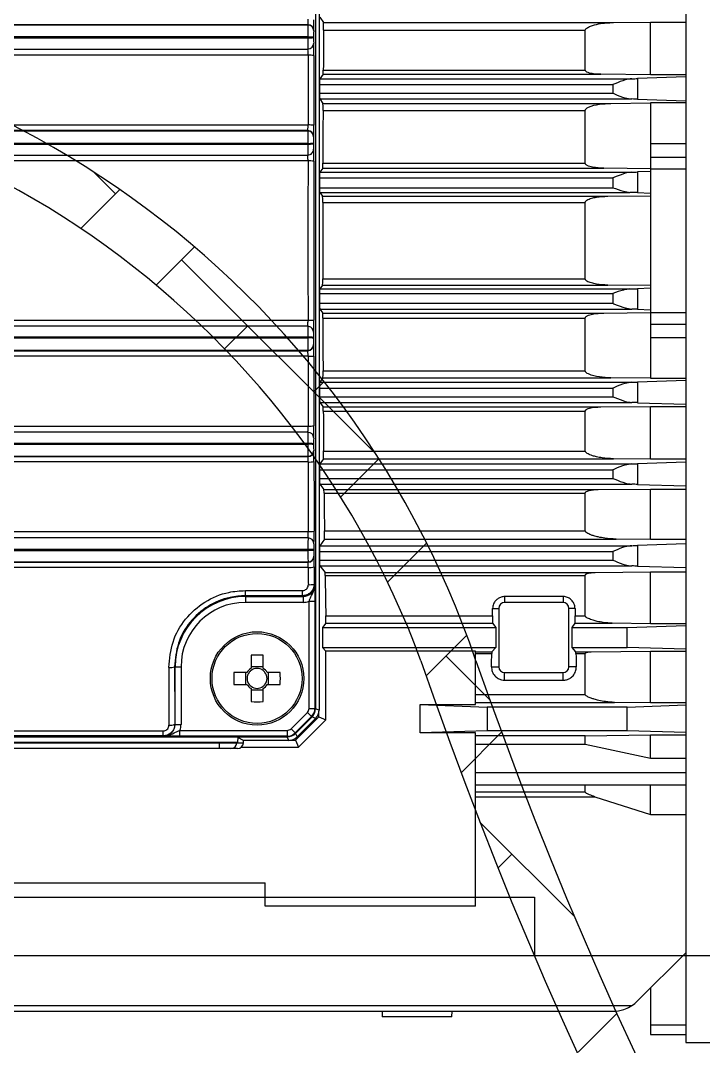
# Model space of a CAD drawing. Header units: centimetres. Extents: x 470464 to 524273, y 49611 to 59074.
# Drawn here: x 504131.69 to 504137.54, y 50554.76 to 50563.55 of the extents above; entities that cross this region are included whole.
import ezdxf

# ---------------------------------------------------------------- set-up
doc = ezdxf.new("R2010")
doc.units = ezdxf.units.CM
doc.header["$MEASUREMENT"] = 0
doc.layers.add('S-COLS-CONC', color=4, linetype='Continuous', lineweight=40)
doc.layers.add('vinç', color=7, linetype='Continuous')

# ---------------------------------------------------------------- blocks, each defined once
blk = doc.blocks.new('tyrhjutry5wjtuydhtsr')
at = {"color": 2, "linetype": 'Continuous', "lineweight": 25}
for p, q in [((71822.8683, 30599.972), (71822.8683, 30586.232)), ((71819.7289, 30597.1232), (71819.7289, 30589.0808)), ((71819.6983, 30597.1106), (71819.6983, 30589.0934)), ((71819.6987, 30597.1108), (71819.6987, 30589.0933)), ((71819.7348, 30595.0152), (71819.767, 30594.9701)), ((71819.6339, 30594.9516), (71811.2627, 30594.9516)), ((71811.2632, 30594.9497), (71819.6335, 30594.9497)), ((71819.6335, 30594.9497), (71819.6339, 30594.9516)), ((71819.767, 30594.9701), (71822.2497, 30594.9701)), ((71822.2497, 30594.9701), (71822.5683, 30594.9734)), ((71822.5683, 30594.9734), (71822.8683, 30594.9734)), ((71822.5683, 30594.5226), (71822.5683, 30594.9734)), ((71819.6326, 30594.8465), (71811.264, 30594.8465)), ((71811.264, 30594.8396), (71819.6326, 30594.8396)), ((71819.6326, 30594.8396), (71819.6326, 30594.8465)), ((71819.6826, 30594.8482), (71819.6826, 30594.8414)), ((71819.6839, 30594.9017), (71819.6834, 30594.8998)), ((71819.7682, 30594.904), (71822.0085, 30594.904)), ((71822.0085, 30594.5635), (71822.0085, 30594.904)), ((71811.2631, 30594.7432), (71819.6335, 30594.7432)), ((71819.6352, 30594.6901), (71811.2614, 30594.6901)), ((71819.7643, 30594.5266), (71819.7348, 30594.4886)), ((71819.7348, 30594.4886), (71822.4073, 30594.4886)), ((71819.7643, 30594.5266), (71822.1409, 30594.5266)), ((71819.7655, 30594.5635), (71822.0085, 30594.5635)), ((71822.5683, 30594.5226), (71822.1409, 30594.5266)), ((71822.8683, 30594.5039), (71822.4562, 30594.49)), ((71822.4562, 30594.49), (71822.4562, 30594.3138)), ((71822.8683, 30594.5226), (71822.5683, 30594.5226)), ((71819.7335, 30594.4387), (71819.7335, 30594.3652)), ((71819.7335, 30594.4387), (71822.244, 30594.4387)), ((71822.244, 30594.4387), (71822.244, 30594.3652)), ((71819.7335, 30594.3652), (71822.244, 30594.3652)), ((71819.7348, 30594.3153), (71819.7621, 30594.2776)), ((71819.7348, 30594.3153), (71822.4071, 30594.3153)), ((71822.4562, 30594.3138), (71822.8683, 30594.299)), ((71819.7621, 30594.2776), (71822.2266, 30594.2776)), ((71819.7633, 30594.2177), (71822.0085, 30594.2177)), ((71822.0085, 30593.766), (71822.0085, 30594.2177)), ((71822.2266, 30594.2776), (71822.5683, 30594.281)), ((71822.8683, 30594.2814), (71822.5683, 30594.2814)), ((71822.5683, 30594.2814), (71822.5683, 30593.9327)), ((71811.262, 30594.0925), (71819.6347, 30594.0925)), ((71819.6331, 30594.0446), (71811.2635, 30594.0446)), ((71811.264, 30594.0418), (71819.6326, 30594.0418)), ((71819.6326, 30594.0418), (71819.6331, 30594.0446)), ((71819.6831, 30593.9949), (71819.6826, 30593.9921)), ((71819.6319, 30593.9354), (71811.2648, 30593.9354)), ((71811.2648, 30593.9285), (71819.6319, 30593.9285)), ((71819.6319, 30593.9285), (71819.6319, 30593.9354)), ((71819.6818, 30593.9389), (71819.6819, 30593.932)), ((71822.5683, 30593.9327), (71822.5683, 30593.8166)), ((71822.5683, 30593.9327), (71822.8683, 30593.9327)), ((71819.6345, 30593.7842), (71811.2621, 30593.7842)), ((71811.2639, 30593.8355), (71819.6327, 30593.8355)), ((71822.5683, 30593.8166), (71822.5683, 30593.7181)), ((71822.5683, 30593.8166), (71822.8683, 30593.8166)), ((71819.7602, 30593.722), (71819.7348, 30593.6887)), ((71819.7348, 30593.6887), (71822.4073, 30593.6887)), ((71819.7602, 30593.722), (71822.1673, 30593.722)), ((71819.7614, 30593.766), (71822.0085, 30593.766)), ((71822.5683, 30593.7183), (71822.1673, 30593.722)), ((71822.5683, 30593.6939), (71822.4562, 30593.69)), ((71822.4562, 30593.69), (71822.4562, 30593.5139)), ((71822.5683, 30593.7181), (71822.5683, 30592.4859)), ((71822.5683, 30593.7181), (71822.8683, 30593.7181)), ((71819.7335, 30593.6387), (71819.7335, 30593.5556)), ((71819.7335, 30593.6387), (71822.244, 30593.6387)), ((71822.244, 30593.6387), (71822.244, 30593.5556)), ((71819.7335, 30593.5556), (71822.244, 30593.5556)), ((71819.7346, 30593.5156), (71819.7594, 30593.4821)), ((71819.7346, 30593.5156), (71822.3912, 30593.5156)), ((71822.4562, 30593.5139), (71822.5683, 30593.5099)), ((71819.7594, 30593.4821), (71822.2003, 30593.4821)), ((71819.7606, 30593.4292), (71822.0085, 30593.4292)), ((71822.0085, 30592.7748), (71822.0085, 30593.4292)), ((71822.2003, 30593.4821), (71822.5683, 30593.4856)), ((71819.7594, 30592.7219), (71819.7346, 30592.6884)), ((71819.7594, 30592.7219), (71822.2003, 30592.7219)), ((71819.7606, 30592.7748), (71822.0085, 30592.7748)), ((71822.5683, 30592.7184), (71822.2003, 30592.7219)), ((71819.7335, 30592.6484), (71819.7335, 30592.5653)), ((71819.7335, 30592.6484), (71822.244, 30592.6484)), ((71819.7346, 30592.6884), (71822.3912, 30592.6884)), ((71822.244, 30592.6484), (71822.244, 30592.5653)), ((71822.5683, 30592.6941), (71822.4562, 30592.6901)), ((71822.4562, 30592.6901), (71822.4562, 30592.514)), ((71819.7335, 30592.5653), (71822.244, 30592.5653)), ((71819.7348, 30592.5153), (71819.7602, 30592.482)), ((71819.7348, 30592.5153), (71822.4073, 30592.5153)), ((71819.7602, 30592.482), (71822.1673, 30592.482)), ((71822.1673, 30592.482), (71822.5683, 30592.4857)), ((71822.4562, 30592.514), (71822.5683, 30592.5101)), ((71822.5683, 30592.4859), (71822.8683, 30592.4859)), ((71822.5683, 30592.4859), (71822.5683, 30592.3874)), ((71811.2621, 30592.4198), (71819.6345, 30592.4198)), ((71819.7614, 30592.438), (71822.0085, 30592.438)), ((71822.0085, 30591.9864), (71822.0085, 30592.438)), ((71822.5683, 30592.3874), (71822.8683, 30592.3874)), ((71822.5683, 30592.3874), (71822.5683, 30592.2714)), ((71819.6327, 30592.3685), (71811.2639, 30592.3685)), ((71819.6424, 30592.3676), (71819.6327, 30592.3685)), ((71819.6319, 30592.2755), (71811.2648, 30592.2755)), ((71811.2648, 30592.2686), (71819.6319, 30592.2686)), ((71819.6319, 30592.2686), (71819.6319, 30592.2755)), ((71819.6819, 30592.272), (71819.6818, 30592.2651)), ((71819.6826, 30592.2119), (71819.6831, 30592.2091)), ((71822.5683, 30592.2714), (71822.5683, 30591.9226)), ((71822.5683, 30592.2714), (71822.8683, 30592.2714)), ((71819.6347, 30592.1116), (71811.262, 30592.1116)), ((71811.2635, 30592.1594), (71819.6331, 30592.1594)), ((71819.6326, 30592.1622), (71811.264, 30592.1622)), ((71819.6331, 30592.1594), (71819.6326, 30592.1622)), ((71819.7633, 30591.9864), (71822.0085, 30591.9864)), ((71819.7621, 30591.9264), (71819.7348, 30591.8887)), ((71819.7348, 30591.8887), (71822.4071, 30591.8887)), ((71819.7621, 30591.9264), (71822.2266, 30591.9264)), ((71822.5683, 30591.923), (71822.2266, 30591.9264)), ((71822.8683, 30591.9051), (71822.4562, 30591.8902)), ((71822.4562, 30591.8902), (71822.4562, 30591.714)), ((71822.5683, 30591.9226), (71822.8683, 30591.9226)), ((71819.7335, 30591.8388), (71819.7335, 30591.7654)), ((71819.7335, 30591.8388), (71822.244, 30591.8388)), ((71819.7335, 30591.7654), (71822.244, 30591.7654)), ((71822.244, 30591.8388), (71822.244, 30591.7654)), ((71819.7348, 30591.7154), (71819.7643, 30591.6774)), ((71819.7348, 30591.7154), (71822.4073, 30591.7154)), ((71819.7643, 30591.6774), (71822.1409, 30591.6774)), ((71822.1409, 30591.6774), (71822.5683, 30591.6815)), ((71822.4562, 30591.714), (71822.8683, 30591.7001)), ((71822.5683, 30591.6815), (71822.8683, 30591.6815)), ((71822.5683, 30591.2306), (71822.5683, 30591.6815)), ((71819.7655, 30591.6406), (71822.0085, 30591.6406)), ((71822.0085, 30591.3), (71822.0085, 30591.6406)), ((71811.2614, 30591.5139), (71819.6352, 30591.5139)), ((71819.6335, 30591.4609), (71811.2631, 30591.4609)), ((71819.6326, 30591.3644), (71811.264, 30591.3644)), ((71811.264, 30591.3575), (71819.6326, 30591.3575)), ((71819.6326, 30591.3575), (71819.6326, 30591.3644)), ((71819.6826, 30591.3627), (71819.6826, 30591.3558)), ((71811.2627, 30591.2524), (71819.6339, 30591.2524)), ((71819.6335, 30591.2543), (71811.2632, 30591.2543)), ((71819.6339, 30591.2524), (71819.6335, 30591.2543)), ((71819.6834, 30591.3042), (71819.6839, 30591.3023)), ((71819.767, 30591.2339), (71819.7348, 30591.1888)), ((71819.767, 30591.2339), (71822.2497, 30591.2339)), ((71819.7682, 30591.3), (71822.0085, 30591.3)), ((71822.5683, 30591.2306), (71822.2497, 30591.2339)), ((71822.8683, 30591.2306), (71822.5683, 30591.2306)), ((71819.6355, 30591.2062), (71811.2611, 30591.2062)), ((71819.7335, 30591.1388), (71819.7335, 30591.0654)), ((71819.7335, 30591.1388), (71822.244, 30591.1388)), ((71819.7348, 30591.1888), (71822.4071, 30591.1888)), ((71822.244, 30591.1388), (71822.244, 30591.0654)), ((71822.8683, 30591.2053), (71822.4562, 30591.1902)), ((71822.4562, 30591.1902), (71822.4562, 30591.0141)), ((71819.7335, 30591.0654), (71822.244, 30591.0654)), ((71819.7348, 30591.0154), (71819.7707, 30590.97)), ((71819.7348, 30591.0154), (71822.4074, 30591.0154)), ((71819.7707, 30590.97), (71822.1177, 30590.97)), ((71822.1177, 30590.97), (71822.5683, 30590.9744)), ((71822.4562, 30591.0141), (71822.8683, 30591.0004)), ((71822.5683, 30590.9744), (71822.8683, 30590.9744)), ((71822.5683, 30590.5421), (71822.5683, 30590.9744)), ((71819.7718, 30590.9394), (71822.0085, 30590.9394)), ((71822.0085, 30590.6176), (71822.0085, 30590.9394)), ((71819.7757, 30590.6176), (71822.0085, 30590.6176)), ((71811.2602, 30590.6099), (71819.6364, 30590.6099)), ((71819.6348, 30590.5552), (71811.2618, 30590.5552)), ((71819.7746, 30590.5453), (71819.7348, 30590.4888)), ((71819.7746, 30590.5453), (71822.2727, 30590.5453)), ((71822.5683, 30590.5421), (71822.2727, 30590.5453)), ((71822.8683, 30590.5421), (71822.5683, 30590.5421)), ((71819.634, 30590.4554), (71811.2626, 30590.4554)), ((71811.2626, 30590.4486), (71819.634, 30590.4486)), ((71819.634, 30590.4486), (71819.634, 30590.4554)), ((71819.684, 30590.4554), (71819.634, 30590.4554)), ((71819.684, 30590.4486), (71819.634, 30590.4486)), ((71819.684, 30590.4554), (71819.684, 30590.4486)), ((71819.7335, 30590.4388), (71819.7335, 30590.3654)), ((71819.7335, 30590.4388), (71822.244, 30590.4388)), ((71819.7348, 30590.4888), (71822.407, 30590.4888)), ((71822.244, 30590.4388), (71822.244, 30590.3654)), ((71822.8683, 30590.5056), (71822.4562, 30590.4903)), ((71822.4562, 30590.4903), (71822.4562, 30590.3141)), ((71819.6348, 30590.3486), (71811.2618, 30590.3486)), ((71819.6353, 30590.3477), (71819.6348, 30590.3486)), ((71819.6848, 30590.3986), (71819.6853, 30590.3977)), ((71819.7335, 30590.3654), (71822.244, 30590.3654)), ((71819.637, 30590.3031), (71811.2596, 30590.3031)), ((71811.2613, 30590.3477), (71819.6353, 30590.3477)), ((71819.7348, 30590.3154), (71819.7801, 30590.2591)), ((71819.7348, 30590.3154), (71822.4074, 30590.3154)), ((71822.0946, 30590.2591), (71822.5683, 30590.2639)), ((71822.4562, 30590.3141), (71822.8683, 30590.3007)), ((71822.5683, 30590.2639), (71822.8683, 30590.2639)), ((71822.5683, 30589.8208), (71822.5683, 30590.2639)), ((71819.7801, 30590.2591), (71822.0946, 30590.2591)), ((71819.7812, 30590.2348), (71822.0085, 30590.2348)), ((71819.0983, 30590.1048), (71819.5874, 30590.1048)), ((71819.0983, 30590.0606), (71819.0983, 30590.1048)), ((71819.5874, 30590.0606), (71819.5874, 30590.1048)), ((71819.6873, 30590.1607), (71819.6922, 30590.1533)), ((71819.5874, 30590.0606), (71819.0983, 30590.0606)), ((71819.0983, 30590.0533), (71819.0983, 30590.0606)), ((71819.0983, 30590.0533), (71819.5923, 30590.0533)), ((71819.0983, 30590.0533), (71819.0983, 30590.0033)), ((71819.5923, 30590.0033), (71819.0983, 30590.0033)), ((71819.5923, 30590.0533), (71819.5874, 30590.0606)), ((71819.5923, 30590.0533), (71819.5923, 30590.0033)), ((71819.6439, 30590.0125), (71819.6939, 30590.0125)), ((71819.6439, 30589.0952), (71819.6439, 30590.0125)), ((71819.6939, 30590.0125), (71819.6939, 30589.0952)), ((71821.3183, 30590.0532), (71821.3183, 30590.002)), ((71821.8183, 30590.0532), (71821.3183, 30590.0532)), ((71821.8183, 30590.002), (71821.3183, 30590.002)), ((71821.8183, 30590.0532), (71821.8183, 30590.002)), ((71821.2153, 30589.952), (71821.2683, 30589.952)), ((71821.2683, 30589.952), (71821.2683, 30589.452)), ((71821.8683, 30589.452), (71821.8683, 30589.952)), ((71821.9213, 30589.952), (71821.8683, 30589.952)), ((71819.7863, 30589.8248), (71819.7597, 30589.787)), ((71819.7863, 30589.8248), (71821.215, 30589.8248)), ((71819.7871, 30589.8878), (71821.2141, 30589.8878)), ((71821.215, 30589.8248), (71821.2415, 30589.787)), ((71821.8951, 30589.787), (71821.9217, 30589.8248)), ((71821.9217, 30589.8248), (71822.2396, 30589.8248)), ((71821.9225, 30589.8878), (71822.0085, 30589.8878)), ((71822.5683, 30589.8208), (71822.2396, 30589.8248)), ((71822.8683, 30589.8208), (71822.5683, 30589.8208)), ((71819.7597, 30589.787), (71819.7597, 30589.617)), ((71819.7597, 30589.787), (71821.2415, 30589.787)), ((71821.2415, 30589.787), (71821.2415, 30589.617)), ((71821.8951, 30589.617), (71821.8951, 30589.787)), ((71821.8951, 30589.787), (71822.3683, 30589.787)), ((71822.3683, 30589.787), (71822.8683, 30589.8056)), ((71822.3683, 30589.617), (71822.3683, 30589.787)), ((71819.7597, 30589.617), (71819.7885, 30589.5844)), ((71819.7597, 30589.617), (71821.2415, 30589.617)), ((71819.7885, 30588.9971), (71819.7885, 30589.5844)), ((71821.0683, 30589.5844), (71819.7885, 30589.5844)), ((71821.0683, 30589.128), (71821.0683, 30589.5844)), ((71821.0683, 30589.5797), (71821.2085, 30589.5797)), ((71821.0683, 30589.5651), (71821.2077, 30589.5651)), ((71821.2415, 30589.617), (71821.2085, 30589.5797)), ((71821.9281, 30589.5797), (71821.8951, 30589.617)), ((71821.8951, 30589.617), (71822.3683, 30589.617)), ((71821.9281, 30589.5797), (71822.06, 30589.5797)), ((71821.9289, 30589.5651), (71822.0085, 30589.5651)), ((71822.06, 30589.5797), (71822.5683, 30589.5849)), ((71822.8683, 30589.6022), (71822.3683, 30589.617)), ((71822.5683, 30589.5849), (71822.8683, 30589.5849)), ((71822.5683, 30589.1416), (71822.5683, 30589.5849)), ((71819.1468, 30589.5505), (71819.1468, 30589.4388)), ((71819.2498, 30589.4388), (71819.2498, 30589.5505)), ((71818.497, 30589.452), (71818.4919, 30589.452)), ((71818.497, 30588.9581), (71818.497, 30589.452)), ((71818.497, 30589.452), (71818.547, 30589.452)), ((71818.547, 30589.452), (71818.547, 30588.9581)), ((71819.1115, 30589.4035), (71818.9999, 30589.4035)), ((71819.1, 30589.4035), (71819.1, 30589.3005)), ((71819.2498, 30589.4503), (71819.1468, 30589.4503)), ((71819.3968, 30589.4035), (71819.2851, 30589.4035)), ((71819.2966, 30589.3005), (71819.2966, 30589.4035)), ((71821.2052, 30589.452), (71821.2683, 30589.452)), ((71821.3183, 30589.402), (71821.8183, 30589.402)), ((71821.3183, 30589.3362), (71821.3183, 30589.402)), ((71821.8183, 30589.3362), (71821.8183, 30589.402)), ((71821.9314, 30589.452), (71821.8683, 30589.452)), ((71818.9999, 30589.3005), (71819.1115, 30589.3005)), ((71819.2851, 30589.3005), (71819.3968, 30589.3005)), ((71821.3183, 30589.3362), (71821.8183, 30589.3362)), ((71819.1468, 30589.2652), (71819.1468, 30589.1536)), ((71819.1468, 30589.2537), (71819.2498, 30589.2537)), ((71819.2498, 30589.1536), (71819.2498, 30589.2652)), ((71821.0683, 30589.2136), (71822.0085, 30589.2136)), ((71820.5944, 30589.128), (71821.1683, 30589.1066)), ((71820.5944, 30588.8859), (71820.5944, 30589.128)), ((71820.5944, 30589.128), (71821.0683, 30589.128)), ((71821.0683, 30589.1458), (71822.2581, 30589.1458)), ((71822.5683, 30589.1416), (71822.2581, 30589.1458)), ((71822.3683, 30589.1066), (71822.8683, 30589.1252)), ((71822.8683, 30589.1416), (71822.5683, 30589.1416)), ((71819.4904, 30588.921), (71819.6293, 30589.0599)), ((71819.6293, 30589.0599), (71819.6646, 30589.0245)), ((71819.6439, 30589.0952), (71819.6939, 30589.0952)), ((71819.6939, 30589.0952), (71819.6983, 30589.0934)), ((71819.6987, 30589.0933), (71819.6983, 30589.0933)), ((71819.6987, 30589.0933), (71819.7289, 30589.0808)), ((71819.7283, 30589.022), (71819.7283, 30589.0704)), ((71821.1683, 30589.1066), (71821.1683, 30588.9021)), ((71822.3683, 30589.1066), (71821.1683, 30589.1066)), ((71822.3683, 30588.9021), (71822.3683, 30589.1066)), ((71818.4939, 30588.9602), (71818.497, 30588.9581)), ((71818.497, 30588.9581), (71818.547, 30588.9581)), ((71819.6646, 30589.0245), (71819.5258, 30588.8857)), ((71819.669, 30589.0227), (71819.5276, 30588.8813)), ((71819.6695, 30589.0225), (71819.5278, 30588.8809)), ((71819.5283, 30588.822), (71819.7283, 30589.022)), ((71819.6996, 30589.0101), (71819.5403, 30588.8508)), ((71819.5533, 30588.7618), (71819.7885, 30588.9971)), ((71819.669, 30589.0227), (71819.6646, 30589.0245)), ((71819.6695, 30589.0225), (71819.6691, 30589.0228)), ((71819.6996, 30589.0101), (71819.6695, 30589.0225)), ((71819.7283, 30589.022), (71819.7885, 30588.9971)), ((71812.5025, 30588.9019), (71818.3941, 30588.9019)), ((71818.3941, 30588.86), (71812.5025, 30588.86)), ((71818.3941, 30588.86), (71818.3941, 30588.9019)), ((71818.397, 30588.8581), (71818.3941, 30588.86)), ((71818.5378, 30588.8564), (71818.5378, 30588.9064)), ((71818.5378, 30588.9064), (71819.4551, 30588.9064)), ((71819.4551, 30588.8564), (71818.5378, 30588.8564)), ((71819.4551, 30588.9064), (71819.4551, 30588.8564)), ((71819.4569, 30588.852), (71819.4551, 30588.8564)), ((71819.4904, 30588.921), (71819.5258, 30588.8857)), ((71819.5258, 30588.8857), (71819.5276, 30588.8813)), ((71819.5278, 30588.8809), (71819.5275, 30588.8812)), ((71819.5278, 30588.8809), (71819.5403, 30588.8508)), ((71821.1683, 30588.9021), (71820.5944, 30588.8859)), ((71821.0683, 30588.8859), (71820.5944, 30588.8859)), ((71821.0683, 30587.402), (71821.0683, 30588.8859)), ((71822.0085, 30588.8609), (71821.0683, 30588.8609)), ((71822.3683, 30588.9021), (71821.1683, 30588.9021)), ((71822.0085, 30588.8609), (71822.5683, 30588.8676)), ((71822.0085, 30588.7861), (71822.0085, 30588.8609)), ((71822.8683, 30588.888), (71822.3683, 30588.9021)), ((71822.5683, 30588.665), (71822.5683, 30588.8676)), ((71822.5683, 30588.8676), (71822.8683, 30588.8676)), ((71812.4641, 30588.852), (71819.0326, 30588.852)), ((71819.0308, 30588.802), (71812.4658, 30588.802)), ((71812.6234, 30588.8003), (71818.8732, 30588.8003)), ((71818.8732, 30588.8003), (71818.8732, 30588.802)), ((71818.8732, 30588.8003), (71819.0249, 30588.8003)), ((71818.8732, 30588.8003), (71818.8732, 30588.752)), ((71819.0249, 30588.8003), (71819.025, 30588.802)), ((71819.0249, 30588.8003), (71819.0808, 30588.8003)), ((71819.0326, 30588.852), (71819.0308, 30588.802)), ((71819.0815, 30588.8215), (71819.0324, 30588.8465)), ((71819.0326, 30588.852), (71819.4569, 30588.852)), ((71819.4571, 30588.8516), (71819.0326, 30588.8516)), ((71819.0808, 30588.8003), (71819.0815, 30588.8215)), ((71819.4695, 30588.8215), (71819.0815, 30588.8215)), ((71819.4571, 30588.8516), (71819.4571, 30588.852)), ((71819.4695, 30588.8215), (71819.4571, 30588.8516)), ((71819.48, 30588.822), (71819.5283, 30588.822)), ((71819.5283, 30588.822), (71819.5533, 30588.7618)), ((71822.0085, 30588.7861), (71821.0683, 30588.7861)), ((71822.5683, 30588.665), (71822.0085, 30588.7861)), ((71818.8732, 30588.752), (71812.6234, 30588.752)), ((71818.9749, 30588.752), (71818.8732, 30588.752)), ((71819.0308, 30588.752), (71818.9749, 30588.752)), ((71819.0605, 30588.7618), (71819.5533, 30588.7618)), ((71822.8683, 30588.665), (71822.5683, 30588.665)), ((71822.8683, 30588.5435), (71821.0683, 30588.5435)), ((71822.8683, 30588.4382), (71821.0683, 30588.4382)), ((71822.0085, 30588.3793), (71822.0085, 30588.4382)), ((71822.5683, 30588.1859), (71822.5683, 30588.4382)), ((71821.0683, 30588.3793), (71822.0085, 30588.3793)), ((71821.0683, 30588.3387), (71822.0911, 30588.3387)), ((71822.0911, 30588.3387), (71822.5683, 30588.1859)), ((71822.5683, 30588.1859), (71822.8683, 30588.1859)), ((71815.0683, 30587.602), (71819.2683, 30587.602)), ((71819.2683, 30587.402), (71819.2683, 30587.602)), ((71821.0683, 30587.402), (71819.2683, 30587.402)), ((71822.4562, 30586.5899), (71822.8683, 30587.002)), ((71822.5683, 30586.702), (71822.5683, 30586.3846)), ((71811.9294, 30586.5503), (71822.4072, 30586.5503)), ((71812.0926, 30586.502), (71822.244, 30586.502)), ((71820.2683, 30586.502), (71820.2696, 30586.452)), ((71820.867, 30586.452), (71820.8683, 30586.502)), ((71820.8671, 30586.502), (71822.244, 30586.502)), ((71822.5683, 30586.3846), (71822.8683, 30586.3846)), ((71822.5683, 30586.3846), (71822.5683, 30586.302)), ((71822.5683, 30586.302), (71822.8683, 30586.302)), ((71822.8683, 30586.232), (71827.2355, 30586.232))]:
    blk.add_line(p, q, dxfattribs=at)
at = {"color": 2, "linetype": 'Continuous', "lineweight": 25, "flags": 128}
for points in [[(71822.0085, 30589.8878), (71822.0085, 30589.9302), (71822.0085, 30589.973), (71822.0085, 30590.0159), (71822.0085, 30590.0592), (71822.0085, 30590.1027), (71822.0085, 30590.1465), (71822.0085, 30590.1905), (71822.0085, 30590.2348)], [(71822.0085, 30589.2136), (71822.0085, 30589.2561), (71822.0085, 30589.299), (71822.0085, 30589.3423), (71822.0085, 30589.386), (71822.0085, 30589.4302), (71822.0085, 30589.4747), (71822.0085, 30589.5197), (71822.0085, 30589.5651)], [(71820.867, 30586.452), (71820.8625, 30586.452), (71820.827, 30586.452), (71820.7603, 30586.452), (71820.6705, 30586.452), (71820.5683, 30586.452), (71820.4662, 30586.452), (71820.3763, 30586.452), (71820.3096, 30586.452), (71820.2742, 30586.452), (71820.2696, 30586.452)]]:
    blk.add_lwpolyline(points, dxfattribs=at)
at = {"color": 2, "linetype": 'Continuous', "lineweight": 25}
for radius in [0.4, 0.3853]:
    blk.add_circle((71819.1983, 30589.352), radius, dxfattribs=at)
for centre, radius, start, end in [((71819.6334, 30594.8997), 0.05, 0.14724, 89.98378), ((71819.6339, 30594.9016), 0.05, 0.14724, 89.98378), ((71819.6446, 30595.2207), 0.3744, 268.1687, 275.82947), ((71819.6446, 30595.2138), 0.3744, 268.1687, 275.82947), ((71819.6335, 30594.7932), 0.05, 270.02637, 359.95774), ((71819.6471, 30594.4749), 0.2155, 79.82864, 93.17386), ((71819.6327, 30593.9918), 0.05, 0.27574, 90.03027), ((71819.6331, 30593.9947), 0.05, 0.27574, 90.03027), ((71819.6466, 30593.7497), 0.343, 83.63395, 91.9986), ((71819.6438, 30594.1246), 0.1896, 266.39546, 281.58633), ((71819.6438, 30594.1177), 0.1896, 266.39546, 281.58633), ((71819.6327, 30593.8855), 0.05, 269.99736, 0.01047), ((71819.6465, 30593.2876), 0.4967, 85.61003, 91.38104), ((71819.6465, 30592.9164), 0.4967, 268.61896, 274.38997), ((71819.6327, 30592.3185), 0.05, 359.98992, 78.84414), ((71819.6438, 30592.0863), 0.1896, 78.41367, 93.60454), ((71819.6438, 30592.0794), 0.1896, 78.41367, 93.60454), ((71819.6327, 30592.2122), 0.05, 269.96973, 359.72426), ((71819.6331, 30592.2093), 0.05, 269.96973, 359.72426), ((71819.6466, 30592.4543), 0.343, 268.0014, 276.36605), ((71819.6471, 30591.7291), 0.2155, 266.82614, 280.17136), ((71819.6335, 30591.4109), 0.05, 0.04226, 89.97363), ((71819.6446, 30590.9902), 0.3744, 84.17053, 91.8313), ((71819.6446, 30590.9833), 0.3744, 84.17053, 91.8313), ((71819.6334, 30591.3043), 0.05, 270.01622, 359.85276), ((71819.6339, 30591.3024), 0.05, 270.01622, 359.85276), ((71819.6475, 30591.3873), 0.1815, 266.23631, 282.11268), ((71819.6483, 30590.7492), 0.1398, 265.13183, 285.82888), ((71819.6348, 30590.5052), 0.05, 0.12991, 89.97957), ((71819.6348, 30590.3987), 0.05, 270.02777, 359.94604), ((71819.6353, 30590.3977), 0.05, 270.02777, 359.94604), ((71819.6488, 30590.428), 0.1254, 264.58652, 287.71385), ((71819.6491, 30590.2741), 0.1196, 264.32961, 288.61602), ((71819.0983, 30589.452), 0.6013, 90, 180), ((71819.0983, 30589.452), 0.5513, 90, 180), ((71821.3183, 30589.952), 0.05, 90, 180), ((71821.8183, 30589.952), 0.05, 0, 90), ((71819.1983, 30588.1133), 1.4381, 87.94769, 92.05231), ((71818.4534, 30589.5446), 0.1003, 263.43836, 292.59297), ((71820.437, 30589.352), 1.4381, 177.94769, 182.05231), ((71819.1983, 30589.352), 0.1009, 120.68693, 149.31307), ((71819.1983, 30589.352), 0.0851, 142.7589, 217.2411), ((71819.1983, 30589.352), 0.0851, 127.2411, 142.7589), ((71819.1983, 30589.352), 0.0851, 52.7589, 127.2411), ((71819.1983, 30589.352), 0.1009, 30.68693, 59.31307), ((71819.1983, 30589.352), 0.0851, 37.2411, 52.7589), ((71819.1983, 30589.352), 0.0851, 322.7589, 37.2411), ((71817.9596, 30589.352), 1.4381, 357.94769, 2.05231), ((71821.3183, 30589.452), 0.05, 180, 270), ((71821.8183, 30589.452), 0.05, 270, 0), ((71819.1983, 30589.352), 0.1009, 210.68693, 239.31307), ((71819.1983, 30589.352), 0.0851, 217.2411, 232.7589), ((71819.1983, 30589.352), 0.1009, 300.68693, 329.31307), ((71819.1983, 30589.352), 0.0851, 307.2411, 322.7589), ((71819.1983, 30589.352), 0.0851, 232.7589, 307.2411), ((71819.1983, 30590.5907), 1.4381, 267.94769, 272.05231), ((71819.5939, 30589.0952), 0.1, 315.00361, 359.99639), ((71819.5987, 30589.0933), 0.1, 315.0009, 359.9991), ((71818.4553, 30589.0413), 0.0899, 262.72132, 295.43641), ((71819.4551, 30588.9564), 0.1, 270.00361, 314.99639), ((71819.4571, 30588.9516), 0.1, 270.0009, 314.9991), ((71818.9749, 30588.802), 0.05, 270.00416, 358.00456), ((71822.244, 30586.802), 0.3, 302.94963, 315)]:
    blk.add_arc(centre, radius, start, end, dxfattribs=at)
for centre, major_axis, ratio, start_param, end_param in [((71819.6335, 30594.85), (0, 0.1), 0.008728, 0.069813, 1.605703), ((71819.6338, 30595.0015), (0, 0.05), 0.03491, 3.211406, 4.639347), ((71819.6838, 30595.0015), (0, 0.1), 0.017455, 3.211406, 4.639347), ((71819.767, 30594.9201), (0, 0.05), 0.026186, 4.383254, 6.246531), ((71819.6335, 30594.8431), (0, 0.1), 0.008728, 1.605703, 3.112285), ((71819.6835, 30594.85), (0, 0.05), 0.017455, 0.069813, 1.605703), ((71819.6835, 30594.8431), (0, 0.05), 0.017455, 1.605703, 3.112285), ((71819.9064, 30593.102), (0, 5.575), 0.026186, 1.241661, 1.305554), ((71819.6334, 30594.6932), (0, 0.05), 0.03491, 4.651219, 6.253877), ((71819.6834, 30594.6932), (0, 0.1), 0.017455, 4.651219, 6.253877), ((71820.0869, 30593.102), (0, 25.9786), 0.017421, 1.509627, 1.532661), ((71820.1369, 30593.102), (0, 25.9286), 0.017455, 1.509627, 1.532661), ((71819.7349, 30594.4387), (0, 0.05), 0.026186, 0.033722, 1.570797), ((71819.7642, 30594.5766), (0, 0.05), 0.026186, 3.175314, 4.447147), ((71822.244, 30594.4971), (0.3, 0), 0.033735, 5.287831, 5.497787), ((71819.7349, 30594.3652), (0, 0.05), 0.026186, 1.570796, 3.105497), ((71822.244, 30594.3062), (0.3, 0), 0.036106, 0.785398, 0.996081), ((71819.9064, 30593.102), (0, 5.575), 0.026186, 1.369319, 1.451403), ((71819.7621, 30594.2277), (0, 0.05), 0.026186, 4.510912, 6.247095), ((71819.6327, 30593.9424), (0, 0.1), 0.008728, 0.10472, 1.640609), ((71819.6329, 30594.0944), (0, 0.05), 0.03491, 3.246312, 4.674254), ((71819.6829, 30594.0944), (0, 0.1), 0.017455, 3.246312, 4.674254), ((71819.6827, 30593.9424), (0, 0.05), 0.017455, 0.10472, 1.640609), ((71819.6327, 30593.9355), (0, 0.1), 0.008728, 1.640609, 3.147191), ((71819.6827, 30593.9355), (0, 0.05), 0.017455, 1.640609, 3.147191), ((71819.6827, 30593.7855), (0, 0.1), 0.017455, 4.686126, 6.288784), ((71819.6327, 30593.7855), (0, 0.05), 0.03491, 4.686126, 6.288784), ((71820.0869, 30593.102), (0, 25.9786), 0.017421, 1.544533, 1.597059), ((71820.1369, 30593.102), (0, 25.9286), 0.017455, 1.544533, 1.597059), ((71819.7349, 30593.6387), (0, 0.05), 0.026186, 0.034433, 1.570796), ((71819.7601, 30593.772), (0, 0.05), 0.026186, 3.17603, 4.592996), ((71822.244, 30593.6973), (0.3, 0), 0.034446, 5.287614, 5.497787), ((71819.7346, 30593.5556), (0, 0.04), 0.026186, 1.570796, 3.106213), ((71822.244, 30593.5064), (0.3, 0), 0.035395, 0.785398, 1.058012), ((71819.7593, 30593.4321), (0, 0.05), 0.026186, 4.653668, 6.247805), ((71819.9064, 30593.102), (0, 5.575), 0.026186, 1.512075, 1.629517), ((71819.7593, 30592.7719), (0, 0.05), 0.026186, 3.176973, 4.77111), ((71819.7346, 30592.6484), (0, 0.04), 0.026186, 0.03538, 1.570796), ((71822.244, 30592.6976), (0.3, 0), 0.035395, 5.225173, 5.497787), ((71819.7349, 30592.5653), (0, 0.05), 0.026186, 1.570797, 3.10716), ((71819.7601, 30592.432), (0, 0.05), 0.026186, 4.831782, 6.248749), ((71822.244, 30592.5067), (0.3, 0), 0.034446, 0.785398, 0.995571), ((71819.6327, 30592.4185), (0, 0.05), 0.03491, 3.135994, 4.738652), ((71819.6827, 30592.4185), (0, 0.1), 0.017455, 3.683152, 4.738652), ((71819.9064, 30593.102), (0, 5.575), 0.026186, 1.69019, 1.772273), ((71819.6327, 30592.2685), (0, 0.1), 0.008728, 6.277587, 7.784168), ((71819.6827, 30592.2685), (0, 0.05), 0.017455, 0.716578, 1.500983), ((71819.6827, 30592.2685), (0, 0.05), 0.017455, 6.277587, 6.999764), ((71819.6827, 30592.4185), (0, 0.1), 0.017455, 3.135994, 3.683152), ((71819.6327, 30592.2617), (0, 0.1), 0.008728, 1.500983, 3.036873), ((71819.6827, 30592.2617), (0, 0.05), 0.017455, 1.500983, 3.036873), ((71819.6829, 30592.1096), (0, 0.1), 0.017455, 4.750524, 6.178466), ((71819.6329, 30592.1096), (0, 0.05), 0.03491, 4.750524, 6.178466), ((71820.0869, 30593.102), (0, 25.9786), 0.017421, 1.608931, 1.631966), ((71820.1369, 30593.102), (0, 25.9286), 0.017455, 1.608931, 1.631966), ((71819.7621, 30591.9764), (0, 0.05), 0.026186, 3.177683, 4.913866), ((71819.7349, 30591.8388), (0, 0.05), 0.026186, 0.036096, 1.570796), ((71822.244, 30591.8978), (0.3, 0), 0.036106, 5.287105, 5.497787), ((71819.7349, 30591.7654), (0, 0.05), 0.026186, 1.570796, 3.10787), ((71819.7642, 30591.6275), (0, 0.05), 0.026186, 4.977632, 6.249464), ((71822.244, 30591.7069), (0.3, 0), 0.033735, 0.785398, 0.995354), ((71819.9064, 30593.102), (0, 5.575), 0.026186, 1.836039, 1.899932), ((71819.6334, 30591.5108), (0, 0.05), 0.03491, 3.170901, 4.773558), ((71819.6834, 30591.5108), (0, 0.1), 0.017455, 3.170901, 4.773558), ((71819.6335, 30591.3609), (0, 0.1), 0.008728, 0.029308, 1.53589), ((71819.6835, 30591.3609), (0, 0.05), 0.017455, 0.029308, 1.53589), ((71819.6335, 30591.3541), (0, 0.1), 0.008728, 1.53589, 3.071779), ((71819.6835, 30591.3541), (0, 0.05), 0.017455, 1.53589, 3.071779), ((71819.6338, 30591.2025), (0, 0.05), 0.03491, 4.785431, 6.213372), ((71819.6838, 30591.2025), (0, 0.1), 0.017455, 4.785431, 6.213372), ((71819.767, 30591.2839), (0, 0.05), 0.026186, 3.178247, 5.041524), ((71820.0869, 30593.102), (0, 25.9786), 0.017421, 1.643838, 1.666872), ((71820.1369, 30593.102), (0, 25.9286), 0.017455, 1.643838, 1.666872), ((71819.7349, 30591.1388), (0, 0.05), 0.026186, 0.036647, 1.570796), ((71822.244, 30591.198), (0.3, 0), 0.036671, 5.286936, 5.497787), ((71819.7349, 30591.0654), (0, 0.05), 0.026186, 1.570798, 3.108434), ((71819.7706, 30590.92), (0, 0.05), 0.026186, 5.110749, 6.25003), ((71822.244, 30591.0071), (0.3, 0), 0.033171, 0.785398, 0.995181), ((71819.9064, 30593.102), (0, 5.575), 0.026186, 1.969156, 2.032682), ((71819.6847, 30590.6051), (0, 0.1), 0.017455, 3.205807, 4.808465), ((71819.7745, 30590.5953), (0, 0.05), 0.026186, 3.178815, 5.174275), ((71819.6349, 30590.4554), (0, 0.1), 0.008728, 0.064215, 1.570796), ((71819.6347, 30590.6051), (0, 0.05), 0.03491, 3.205807, 4.808465), ((71819.6349, 30590.4486), (0, 0.1), 0.008728, 1.570796, 3.106686), ((71819.6848, 30590.4554), (0, 0.05), 0.017455, 0.064215, 1.570796), ((71819.6848, 30590.4486), (0, 0.05), 0.017455, 1.570796, 3.106686), ((71819.7349, 30590.4388), (0, 0.05), 0.026186, 0.037229, 1.570796), ((71822.244, 30590.4982), (0.3, 0), 0.037239, 5.286758, 5.497787), ((71819.6852, 30590.2977), (0, 0.1), 0.017455, 4.820337, 6.248279), ((71819.7349, 30590.3654), (0, 0.05), 0.026186, 1.570798, 3.109001), ((71819.6352, 30590.2977), (0, 0.05), 0.03491, 4.820337, 6.248279), ((71820.0869, 30593.102), (0, 25.9786), 0.017421, 1.678745, 1.684479), ((71820.1369, 30593.102), (0, 25.9286), 0.017455, 1.678745, 1.684479), ((71822.244, 30590.3072), (0.3, 0), 0.032603, 0.785398, 0.995007), ((71819.7801, 30590.2091), (0, 0.05), 0.026186, 5.252578, 6.250593), ((71819.9064, 30593.102), (0, 5.575), 0.026186, 2.110985, 2.185286), ((71819.5922, 30590.1534), (-0.0555, 0.0833), 0.999011, 2.553877, 4.124217), ((71819.5922, 30590.1534), (-0.0832, 0.1249), 0.999505, 2.553877, 2.905625), ((71821.0949, 30593.102), (0, 5.575), 0.026186, 4.0979, 4.111929), ((71822.0418, 30593.102), (0, 5.575), 0.026186, 2.171257, 2.185286), ((71819.7862, 30589.8647), (0, 0.04), 0.026186, 3.178815, 5.326878), ((71821.215, 30589.8647), (0, 0.04), 0.026186, 0.956305, 3.104371), ((71821.9216, 30589.8647), (0, 0.04), 0.026186, 3.178815, 5.326881), ((71821.0949, 30593.102), (0, 5.575), 0.026186, 3.998592, 4.025118), ((71821.2085, 30589.5397), (0, 0.04), 0.026186, 0.029608, 0.883523), ((71821.9281, 30589.5397), (0, 0.04), 0.026186, 5.399663, 6.253577), ((71822.0418, 30593.102), (0, 5.575), 0.026186, 2.258068, 2.284593), ((71819.1142, 30593.102), (0, 25.9786), 0.026136, 1.712037, 1.731225), ((71819.1641, 30593.102), (0, 25.9286), 0.026186, 1.712037, 1.731225), ((71819.5939, 30589.0952), (0.0462, -0.0191), 0.999822, 5.890549, 6.675821), ((71819.5983, 30589.0934), (0.0924, -0.0383), 0.999822, 5.890549, 6.675821), ((71819.6289, 30589.0808), (-0.0924, 0.0383), 0.999955, 2.748909, 3.534276), ((71818.397, 30588.9581), (0.0833, -0.0555), 0.999011, 5.300561, 6.870901), ((71818.397, 30588.9581), (-0.1249, 0.0832), 0.999505, 3.37756, 3.729308), ((71819.4551, 30588.9564), (-0.0191, 0.0462), 0.999822, 2.748957, 3.534229), ((71819.4569, 30588.952), (-0.0383, 0.0924), 0.999822, 2.748957, 3.534229), ((71819.0308, 30588.802), (-0.05, 0), 0.999848, 1.570796, 3.106686), ((71819.4695, 30588.9215), (-0.0383, 0.0924), 0.999955, 2.748909, 3.534276)]:
    blk.add_ellipse(centre, major_axis=major_axis, ratio=ratio, start_param=start_param, end_param=end_param, dxfattribs=at)
for points, knots in [([(71822.0085, 30594.904), (71822.0087, 30594.9057), (71822.0092, 30594.9094), (71822.0136, 30594.916), (71822.0277, 30594.9281), (71822.0866, 30594.9534), (71822.1646, 30594.9667), (71822.2299, 30594.9693), (71822.2497, 30594.9701)], [0, 0, 0, 0, 0.019784, 0.044297, 0.08857, 0.229337, 0.767279, 1, 1, 1, 1]), ([(71822.1409, 30594.5266), (71822.1085, 30594.5277), (71822.068, 30594.5292), (71822.0277, 30594.5429), (71822.0165, 30594.5497), (71822.0115, 30594.5545), (71822.0089, 30594.5594), (71822.0086, 30594.5622), (71822.0085, 30594.5635)], [0, 0, 0, 0, 0.663853, 0.829747, 0.885289, 0.941144, 0.974307, 1, 1, 1, 1]), ([(71822.4073, 30594.4886), (71822.3889, 30594.486), (71822.3418, 30594.4793), (71822.2855, 30594.4561), (71822.2499, 30594.4408), (71822.2444, 30594.4388), (71822.244, 30594.4387)], [0, 0, 0, 0, 0.3521512, 0.902725, 0.9939115, 1, 1, 1, 1]), ([(71822.244, 30594.3652), (71822.2444, 30594.3651), (71822.2497, 30594.3631), (71822.2853, 30594.348), (71822.3414, 30594.3247), (71822.3887, 30594.3179), (71822.4071, 30594.3153)], [0, 0, 0, 0, 0.006095, 0.094566, 0.646728, 1, 1, 1, 1]), ([(71822.0085, 30594.2177), (71822.0085, 30594.2179), (71822.0085, 30594.2197), (71822.0096, 30594.2238), (71822.013, 30594.2289), (71822.0211, 30594.2367), (71822.0582, 30594.2576), (71822.1299, 30594.2724), (71822.1944, 30594.2759), (71822.2266, 30594.2776)], [0, 0, 0, 0, 0.003644, 0.022701, 0.051238, 0.079561, 0.162934, 0.582536, 1, 1, 1, 1]), ([(71822.1673, 30593.722), (71822.1352, 30593.7235), (71822.0868, 30593.7257), (71822.0363, 30593.7391), (71822.0172, 30593.751), (71822.0115, 30593.7566), (71822.0088, 30593.7621), (71822.0086, 30593.7649), (71822.0085, 30593.766)], [0, 0, 0, 0, 0.561106, 0.842663, 0.897456, 0.95267, 0.980203, 1, 1, 1, 1]), ([(71822.4073, 30593.6887), (71822.3888, 30593.686), (71822.3417, 30593.6793), (71822.2854, 30593.6562), (71822.2498, 30593.6408), (71822.2444, 30593.6388), (71822.244, 30593.6387)], [0, 0, 0, 0, 0.352485, 0.903532, 0.993908, 1, 1, 1, 1]), ([(71822.244, 30593.5556), (71822.2444, 30593.5555), (71822.2752, 30593.5452), (71822.3254, 30593.524), (71822.3728, 30593.518), (71822.3912, 30593.5156)], [0, 0, 0, 0, 0.006891, 0.613574, 1, 1, 1, 1]), ([(71822.0085, 30593.4292), (71822.0086, 30593.4303), (71822.0088, 30593.433), (71822.0111, 30593.4381), (71822.0157, 30593.4434), (71822.0316, 30593.4554), (71822.0619, 30593.4657), (71822.1213, 30593.4787), (71822.1679, 30593.4807), (71822.2003, 30593.4821)], [0, 0, 0, 0, 0.0154578, 0.0385659, 0.0765668, 0.1143417, 0.3224361, 0.5293629, 1, 1, 1, 1]), ([(71822.2003, 30592.7219), (71822.1679, 30592.7233), (71822.1213, 30592.7253), (71822.0619, 30592.7383), (71822.0316, 30592.7486), (71822.0157, 30592.7606), (71822.0111, 30592.7659), (71822.0088, 30592.771), (71822.0086, 30592.7737), (71822.0085, 30592.7748)], [0, 0, 0, 0, 0.470637, 0.677564, 0.885658, 0.923433, 0.961434, 0.984542, 1, 1, 1, 1]), ([(71822.3912, 30592.6884), (71822.3728, 30592.686), (71822.3254, 30592.68), (71822.2752, 30592.6588), (71822.2444, 30592.6485), (71822.244, 30592.6484)], [0, 0, 0, 0, 0.386426, 0.993109, 1, 1, 1, 1]), ([(71822.244, 30592.5653), (71822.2444, 30592.5652), (71822.2498, 30592.5632), (71822.2854, 30592.5478), (71822.3417, 30592.5247), (71822.3888, 30592.518), (71822.4073, 30592.5153)], [0, 0, 0, 0, 0.006092, 0.096469, 0.647515, 1, 1, 1, 1]), ([(71822.0085, 30592.438), (71822.0086, 30592.4391), (71822.0088, 30592.4419), (71822.0115, 30592.4474), (71822.0172, 30592.4531), (71822.0363, 30592.465), (71822.0868, 30592.4783), (71822.1352, 30592.4805), (71822.1673, 30592.482)], [0, 0, 0, 0, 0.019796, 0.047329, 0.102544, 0.157338, 0.438895, 1, 1, 1, 1]), ([(71822.2266, 30591.9264), (71822.1944, 30591.9281), (71822.1299, 30591.9316), (71822.0582, 30591.9464), (71822.0211, 30591.9673), (71822.013, 30591.9751), (71822.0096, 30591.9803), (71822.0085, 30591.9843), (71822.0085, 30591.9861), (71822.0085, 30591.9864)], [0, 0, 0, 0, 0.417464, 0.837066, 0.920439, 0.948762, 0.977299, 0.996356, 1, 1, 1, 1]), ([(71822.4071, 30591.8887), (71822.3887, 30591.8861), (71822.3414, 30591.8793), (71822.2853, 30591.8562), (71822.2497, 30591.8409), (71822.2444, 30591.8389), (71822.244, 30591.8388)], [0, 0, 0, 0, 0.3532708, 0.9054292, 0.9939035, 1, 1, 1, 1]), ([(71822.244, 30591.7654), (71822.2444, 30591.7652), (71822.2499, 30591.7632), (71822.2855, 30591.7478), (71822.3418, 30591.7247), (71822.3889, 30591.718), (71822.4073, 30591.7154)], [0, 0, 0, 0, 0.00609, 0.09728, 0.64785, 1, 1, 1, 1]), ([(71822.0085, 30591.6406), (71822.0086, 30591.6418), (71822.0089, 30591.6447), (71822.0115, 30591.6495), (71822.0165, 30591.6543), (71822.0277, 30591.6612), (71822.068, 30591.6749), (71822.1085, 30591.6763), (71822.1409, 30591.6774)], [0, 0, 0, 0, 0.025693, 0.058856, 0.114711, 0.170253, 0.336147, 1, 1, 1, 1]), ([(71822.2497, 30591.2339), (71822.2174, 30591.2355), (71822.1688, 30591.2378), (71822.1093, 30591.2489), (71822.0744, 30591.258), (71822.0506, 30591.2662), (71822.0326, 30591.2744), (71822.0204, 30591.2818), (71822.0126, 30591.2895), (71822.009, 30591.2949), (71822.0086, 30591.2987), (71822.0085, 30591.3)], [0, 0, 0, 0, 0.3792537, 0.5703975, 0.7027093, 0.7947751, 0.8593867, 0.9284418, 0.9559703, 0.9837872, 1, 1, 1, 1]), ([(71822.4071, 30591.1888), (71822.3886, 30591.1861), (71822.3414, 30591.1793), (71822.2852, 30591.1562), (71822.2497, 30591.1409), (71822.2444, 30591.1389), (71822.244, 30591.1388)], [0, 0, 0, 0, 0.3535314, 0.9060575, 0.9939011, 1, 1, 1, 1]), ([(71822.244, 30591.0654), (71822.2444, 30591.0653), (71822.2499, 30591.0633), (71822.2855, 30591.0477), (71822.3419, 30591.0247), (71822.389, 30591.018), (71822.4074, 30591.0154)], [0, 0, 0, 0, 0.0060887, 0.0979236, 0.6481158, 1, 1, 1, 1]), ([(71822.0085, 30590.9394), (71822.0085, 30590.9398), (71822.0086, 30590.942), (71822.01, 30590.9456), (71822.0155, 30590.9521), (71822.0265, 30590.9578), (71822.0605, 30590.9681), (71822.0919, 30590.9692), (71822.1177, 30590.97)], [0, 0, 0, 0, 0.010128, 0.054776, 0.098976, 0.234069, 0.368115, 1, 1, 1, 1]), ([(71822.2727, 30590.5453), (71822.2404, 30590.547), (71822.1896, 30590.5497), (71822.1258, 30590.5616), (71822.0858, 30590.5718), (71822.0584, 30590.581), (71822.0379, 30590.5897), (71822.0239, 30590.5975), (71822.0145, 30590.6052), (71822.0101, 30590.6108), (71822.0086, 30590.6152), (71822.0085, 30590.6171), (71822.0085, 30590.6176)], [0, 0, 0, 0, 0.347888, 0.548788, 0.687677, 0.784102, 0.851528, 0.920311, 0.949067, 0.978079, 0.994589, 1, 1, 1, 1]), ([(71822.407, 30590.4888), (71822.3886, 30590.4861), (71822.3413, 30590.4793), (71822.2851, 30590.4563), (71822.2497, 30590.4408), (71822.2444, 30590.439), (71822.244, 30590.4388)], [0, 0, 0, 0, 0.3538056, 0.9067174, 0.9938979, 1, 1, 1, 1]), ([(71822.244, 30590.3654), (71822.2444, 30590.3653), (71822.25, 30590.3633), (71822.2856, 30590.3476), (71822.3419, 30590.3248), (71822.389, 30590.3181), (71822.4074, 30590.3154)], [0, 0, 0, 0, 0.006089, 0.098574, 0.648384, 1, 1, 1, 1]), ([(71822.0085, 30590.2348), (71822.0086, 30590.2358), (71822.0088, 30590.2382), (71822.0115, 30590.2426), (71822.0172, 30590.2469), (71822.0293, 30590.2521), (71822.0549, 30590.2577), (71822.0787, 30590.2585), (71822.0946, 30590.2591)], [0, 0, 0, 0, 0.034614, 0.082368, 0.17738, 0.271679, 0.51484, 1, 1, 1, 1]), ([(71818.442, 30589.445), (71818.449, 30589.5193), (71818.4631, 30589.6679), (71818.5769, 30589.8665), (71818.7446, 30590.0157), (71818.9294, 30590.0938), (71819.0507, 30590.1017), (71819.0983, 30590.1048)], [0, 0, 0, 0, 0.216658, 0.433276, 0.648533, 0.862019, 1, 1, 1, 1]), ([(71819.6873, 30590.1607), (71819.6861, 30590.1494), (71819.6839, 30590.1267), (71819.6665, 30590.0965), (71819.6408, 30590.0739), (71819.6128, 30590.0622), (71819.5945, 30590.0611), (71819.5874, 30590.0606)], [0, 0, 0, 0, 0.2164053, 0.4332752, 0.6494381, 0.8638691, 1, 1, 1, 1]), ([(71819.5874, 30590.1048), (71819.5909, 30590.105), (71819.6001, 30590.1056), (71819.6141, 30590.1115), (71819.6269, 30590.1229), (71819.6356, 30590.138), (71819.6367, 30590.1494), (71819.6373, 30590.1551)], [0, 0, 0, 0, 0.135568, 0.349274, 0.565246, 0.782603, 1, 1, 1, 1]), ([(71819.6439, 30590.0125), (71819.6466, 30590.0206), (71819.6524, 30590.0384), (71819.6701, 30590.0733), (71819.6886, 30590.1104), (71819.6923, 30590.1427), (71819.6922, 30590.1531), (71819.6922, 30590.1533)], [0, 0, 0, 0, 0.162018, 0.354554, 0.790582, 0.995844, 1, 1, 1, 1]), ([(71819.6922, 30590.1533), (71819.6922, 30590.1532), (71819.6924, 30590.1479), (71819.6928, 30590.1293), (71819.6934, 30590.0984), (71819.6939, 30590.0537), (71819.6939, 30590.0263), (71819.6939, 30590.0125)], [0, 0, 0, 0, 0.003542, 0.154386, 0.540249, 0.769622, 1, 1, 1, 1]), ([(71819.0983, 30590.0606), (71819.0543, 30590.0578), (71818.9422, 30590.0505), (71818.7715, 30589.9784), (71818.6165, 30589.8407), (71818.5114, 30589.6576), (71818.4984, 30589.5205), (71818.4919, 30589.452)], [0, 0, 0, 0, 0.138027, 0.351557, 0.566811, 0.783388, 1, 1, 1, 1]), ([(71821.3183, 30590.0532), (71821.3082, 30590.0524), (71821.2879, 30590.0506), (71821.2605, 30590.0371), (71821.2377, 30590.0167), (71821.2197, 30589.9877), (71821.2169, 30589.9647), (71821.2153, 30589.952)], [0, 0, 0, 0, 0.172344, 0.344391, 0.527372, 0.738702, 1, 1, 1, 1]), ([(71821.9213, 30589.952), (71821.9194, 30589.9661), (71821.916, 30589.9917), (71821.8939, 30590.023), (71821.8657, 30590.0437), (71821.8389, 30590.0524), (71821.8228, 30590.0531), (71821.8183, 30590.0532)], [0, 0, 0, 0, 0.289799, 0.526009, 0.724288, 0.923559, 1, 1, 1, 1]), ([(71822.2396, 30589.8248), (71822.2139, 30589.8263), (71822.1713, 30589.8288), (71822.1167, 30589.8393), (71822.0801, 30589.8486), (71822.0551, 30589.8567), (71822.0367, 30589.8641), (71822.0236, 30589.8708), (71822.0149, 30589.8771), (71822.0106, 30589.8817), (71822.0087, 30589.8852), (71822.0086, 30589.8871), (71822.0085, 30589.8878)], [0, 0, 0, 0, 0.319478, 0.529232, 0.674106, 0.774512, 0.844525, 0.911082, 0.949761, 0.972854, 0.989479, 1, 1, 1, 1]), ([(71822.0085, 30589.5651), (71822.0087, 30589.5661), (71822.0091, 30589.5685), (71822.0126, 30589.5719), (71822.0238, 30589.5771), (71822.0408, 30589.5791), (71822.055, 30589.5795), (71822.06, 30589.5797)], [0, 0, 0, 0, 0.064877, 0.145395, 0.290631, 0.751569, 1, 1, 1, 1]), ([(71821.2052, 30589.452), (71821.2064, 30589.438), (71821.2087, 30589.4101), (71821.23, 30589.375), (71821.2588, 30589.3513), (71821.2887, 30589.3384), (71821.3089, 30589.3369), (71821.3183, 30589.3362)], [0, 0, 0, 0, 0.263138, 0.522259, 0.71435, 0.867688, 1, 1, 1, 1]), ([(71821.8183, 30589.3362), (71821.8287, 30589.3371), (71821.8493, 30589.3387), (71821.8797, 30589.3525), (71821.9083, 30589.3768), (71821.9284, 30589.412), (71821.9304, 30589.4391), (71821.9314, 30589.452)], [0, 0, 0, 0, 0.14615, 0.291775, 0.492119, 0.757176, 1, 1, 1, 1]), ([(71822.2581, 30589.1458), (71822.2325, 30589.1476), (71822.1882, 30589.1507), (71822.1302, 30589.1624), (71822.0894, 30589.1728), (71822.0614, 30589.1817), (71822.0423, 30589.189), (71822.0279, 30589.1957), (71822.018, 30589.2014), (71822.0118, 30589.2068), (71822.0089, 30589.2105), (71822.0086, 30589.2128), (71822.0085, 30589.2136)], [0, 0, 0, 0, 0.297098, 0.513905, 0.66356, 0.767149, 0.83923, 0.889818, 0.943882, 0.965439, 0.98722, 1, 1, 1, 1]), ([(71818.4939, 30588.9602), (71818.4928, 30588.9488), (71818.4906, 30588.926), (71818.473, 30588.8957), (71818.4472, 30588.8732), (71818.4193, 30588.8616), (71818.4011, 30588.8605), (71818.3941, 30588.86)], [0, 0, 0, 0, 0.2173549, 0.4355004, 0.6523908, 0.8664233, 1, 1, 1, 1]), ([(71818.3941, 30588.9019), (71818.3976, 30588.9022), (71818.4067, 30588.9027), (71818.4207, 30588.9085), (71818.4336, 30588.9199), (71818.4423, 30588.9351), (71818.4434, 30588.9465), (71818.4439, 30588.9522)], [0, 0, 0, 0, 0.13278, 0.34573, 0.562297, 0.781144, 1, 1, 1, 1]), ([(71818.397, 30588.8581), (71818.3972, 30588.8581), (71818.4077, 30588.8581), (71818.44, 30588.8617), (71818.477, 30588.8802), (71818.5119, 30588.898), (71818.5297, 30588.9037), (71818.5378, 30588.9064)], [0, 0, 0, 0, 0.004156, 0.209418, 0.645446, 0.837982, 1, 1, 1, 1]), ([(71818.5378, 30588.8564), (71818.5241, 30588.8564), (71818.4966, 30588.8565), (71818.4519, 30588.8569), (71818.4211, 30588.8575), (71818.4025, 30588.858), (71818.3972, 30588.8581), (71818.397, 30588.8581)], [0, 0, 0, 0, 0.230378, 0.459751, 0.845614, 0.996458, 1, 1, 1, 1]), ([(71819.0308, 30588.802), (71819.0308, 30588.802), (71819.0308, 30588.802), (71819.0308, 30588.802), (71819.0308, 30588.802), (71819.0308, 30588.802)], [0, 0, 0, 0, 0.272916, 0.554969, 1, 1, 1, 1]), ([(71822.0911, 30588.3387), (71822.0755, 30588.3439), (71822.0522, 30588.3518), (71822.0275, 30588.363), (71822.0164, 30588.3697), (71822.0114, 30588.3737), (71822.0089, 30588.377), (71822.0086, 30588.3786), (71822.0085, 30588.3793)], [0, 0, 0, 0, 0.493913, 0.741554, 0.826942, 0.912842, 0.962883, 1, 1, 1, 1]), ([(71822.244, 30586.502), (71822.2444, 30586.502), (71822.2763, 30586.502), (71822.3266, 30586.5101), (71822.3805, 30586.5336), (71822.4024, 30586.5473), (71822.4072, 30586.5503)], [0, 0, 0, 0, 0.006088, 0.568534, 0.906319, 1, 1, 1, 1])]:
    blk.add_open_spline(points, degree=3, knots=knots, dxfattribs=at)
blk = doc.blocks.new('ghfhjkdjfdkyufgfktuthkgt')
at = {"color": 2, "linetype": 'Continuous', "ltscale": 0.4}
for p, q in [((416814.0771, 69062.3155), (416813.8951, 69062.4976)), ((416813.779, 69062.0174), (416814.1132, 69062.3516)), ((416814.4249, 69061.5319), (416814.7527, 69061.8597)), ((416816.3026, 69060.0901), (416814.6428, 69061.7499)), ((416815.0109, 69060.9865), (416815.2085, 69061.1842)), ((416815.7742, 69060.6185), (416815.8622, 69060.7065)), ((416816.0039, 69059.7169), (416816.3317, 69060.0447)), ((416816.4062, 69058.9877), (416816.7409, 69059.3224)), ((416816.7365, 69058.1867), (416817.0843, 69058.5345)), ((416817.2815, 69057.9798), (416816.9056, 69058.3557)), ((416817.0362, 69057.355), (416817.3828, 69057.7016)), ((416818.007, 69056.123), (416817.197, 69056.9329)), ((416817.3522, 69056.5396), (416817.4712, 69056.6587)), ((416818.0369, 69054.9616), (416818.3693, 69055.294))]:
    blk.add_line(p, q, dxfattribs=at)
at = {"color": 2, "ltscale": 0.4}
for centre, radius, start, end in [((416809.505, 69055.6999), 8.0921, 18.85703, 92.2157), ((416809.5014, 69055.6542), 7.6674, 20.30826, 92.31161), ((416851.6921, 69070.3153), 37, 198.92464, 341.07536), ((416851.6921, 69070.3537), 36.5678, 199.22065, 340.77935)]:
    blk.add_arc(centre, radius, start, end, dxfattribs=at)
blk = doc.blocks.new('yguygyukfyukgjkhkjh')
at = {"color": 2, "ltscale": 0.4}
for p, q in [((416704.1631, 68846.0896), (416711.6631, 68846.0896)), ((416711.6631, 68846.0896), (416711.6631, 68845.5896)), ((416711.6631, 68845.5896), (416733.6631, 68845.5896))]:
    blk.add_line(p, q, dxfattribs=at)
at = {"color": 2, "ltscale": 1.2}
blk.add_line((416704.1631, 68845.5896), (416711.6631, 68845.5896), dxfattribs=at)
blk = doc.blocks.new('DHSETSRDJFDS')
at = {"layer": 'S-COLS-CONC', "color": 2}
blk.add_blockref('tyrhjutry5wjtuydhtsr', (344996.0905, 38188.6113), dxfattribs=at)
at = {"layer": 'vinç', "color": 2}
for name, p in [('ghfhjkdjfdkyufgfktuthkgt', (0, -280.2)), ('yguygyukfyukgjkhkjh', (106, -70))]:
    blk.add_blockref(name, p, dxfattribs=at)

msp = doc.modelspace()

# ---------------------------------------------------------------- block references
at = {"layer": 'vinç', "color": 0}
msp.add_blockref('DHSETSRDJFDS', (87318.426, -18220.0537), dxfattribs=at)

doc.saveas('drawing.dxf')
